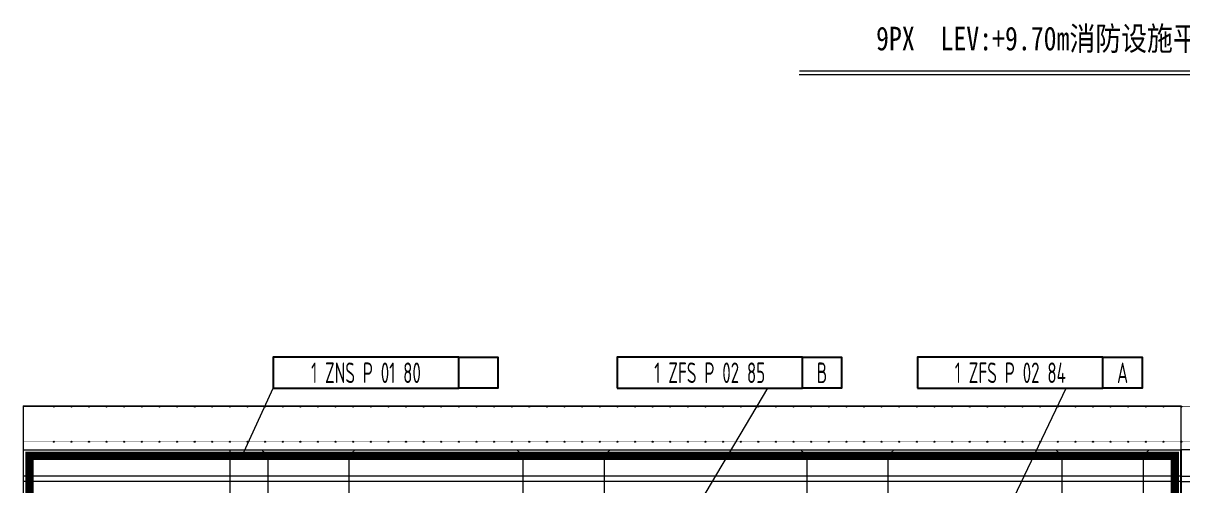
# Model space of a CAD drawing. Header units: millimetres. Extents: x 2756 to 52640, y 2442 to 34683.
# Drawn here: x 2756 to 30169, y 23742 to 34683 of the extents above; entities that cross this region are included whole.
import ezdxf
from ezdxf.enums import TextEntityAlignment as Align

# ---------------------------------------------------------------- set-up
doc = ezdxf.new("R2010")
doc.units = ezdxf.units.MM
doc.linetypes.add('ACAD_ISO02W100', pattern=[15, 12, -3])
doc.layers.add('A', color=1, linetype='Continuous', lineweight=0)
doc.layers.add('D0墙体', color=7, linetype='Continuous', lineweight=0)
for name, color, linetype in [('BAS干线', 60, 'Continuous'), ('fas设备名称', 2, 'Continuous'), ('Zone', 4, 'Continuous')]:
    doc.layers.add(name, color=color, linetype=linetype)
doc.styles.add('-宋体', font='', dxfattribs={"width": 0.8})
doc.styles.add('syfs', font='gbxwxt.shx', dxfattribs={"width": 0.8, "bigfont": 'gbhzfs.shx'})
doc.styles.get('-宋体').set_extended_font_data('SimSun')

# ---------------------------------------------------------------- blocks, each defined once
blk = doc.blocks.new('Repère Zone')
at = {"color": 0}
for points in [[(0, 0), (45, 0), (45, 7.5), (0, 7.5)], [(45, 7.5), (54.5, 7.5), (54.5, 0), (45, 0)]]:
    blk.add_lwpolyline(points, close=True, dxfattribs=at)
at = {"color": 0, "style": 'syfs', "width": 0.7}
for tag, p in [('X_XXX_X_XX_XX', (22.5, 3.75)), ('X', (49.75, 3.75))]:
    blk.add_attdef(tag, text='', height=5, dxfattribs=at).set_placement(p, align=Align.MIDDLE_CENTER)

msp = doc.modelspace()

# ---------------------------------------------------------------- hatches: boundary and pattern name
at = {"layer": 'D0墙体'}
h = msp.add_hatch(color=0, dxfattribs=at)
edge = h.paths.add_edge_path()
edge.add_arc((3478, 25616), 12.2, 0, 360)
h = msp.add_hatch(color=0, dxfattribs=at)
edge = h.paths.add_edge_path()
edge.add_arc((3895, 25616), 12.2, 0, 360)
h = msp.add_hatch(color=0, dxfattribs=at)
edge = h.paths.add_edge_path()
edge.add_arc((4311, 25616), 12.2, 0, 360)
h = msp.add_hatch(color=0, dxfattribs=at)
edge = h.paths.add_edge_path()
edge.add_arc((4728, 25616), 12.2, 0, 360)
h = msp.add_hatch(color=0, dxfattribs=at)
edge = h.paths.add_edge_path()
edge.add_arc((5144, 25616), 12.2, 0, 360)
h = msp.add_hatch(color=0, dxfattribs=at)
edge = h.paths.add_edge_path()
edge.add_arc((5560, 25616), 12.2, 0, 360)
h = msp.add_hatch(color=0, dxfattribs=at)
edge = h.paths.add_edge_path()
edge.add_arc((5977, 25616), 12.2, 0, 360)
h = msp.add_hatch(color=0, dxfattribs=at)
edge = h.paths.add_edge_path()
edge.add_arc((6393, 25616), 12.2, 0, 360)
h = msp.add_hatch(color=0, dxfattribs=at)
edge = h.paths.add_edge_path()
edge.add_arc((6810, 25616), 12.2, 0, 360)
h = msp.add_hatch(color=0, dxfattribs=at)
edge = h.paths.add_edge_path()
edge.add_arc((6810, 25616), 12.2, 0, 360)
h = msp.add_hatch(color=0, dxfattribs=at)
edge = h.paths.add_edge_path()
edge.add_arc((7226, 25616), 12.2, 0, 360)
h = msp.add_hatch(color=0, dxfattribs=at)
edge = h.paths.add_edge_path()
edge.add_arc((7642, 25616), 12.2, 0, 360)
h = msp.add_hatch(color=0, dxfattribs=at)
edge = h.paths.add_edge_path()
edge.add_arc((8059, 25616), 12.2, 0, 360)
h = msp.add_hatch(color=0, dxfattribs=at)
edge = h.paths.add_edge_path()
edge.add_arc((8475, 25616), 12.2, 0, 360)
h = msp.add_hatch(color=0, dxfattribs=at)
edge = h.paths.add_edge_path()
edge.add_arc((8892, 25616), 12.2, 0, 360)
h = msp.add_hatch(color=0, dxfattribs=at)
edge = h.paths.add_edge_path()
edge.add_arc((9308, 25616), 12.2, 0, 360)
h = msp.add_hatch(color=0, dxfattribs=at)
edge = h.paths.add_edge_path()
edge.add_arc((9724, 25616), 12.2, 0, 360)
h = msp.add_hatch(color=0, dxfattribs=at)
edge = h.paths.add_edge_path()
edge.add_arc((10141, 25616), 12.2, 0, 360)
h = msp.add_hatch(color=0, dxfattribs=at)
edge = h.paths.add_edge_path()
edge.add_arc((10557, 25616), 12.2, 0, 360)
h = msp.add_hatch(color=0, dxfattribs=at)
edge = h.paths.add_edge_path()
edge.add_arc((10974, 25616), 12.2, 0, 360)
h = msp.add_hatch(color=0, dxfattribs=at)
edge = h.paths.add_edge_path()
edge.add_arc((10974, 25616), 12.2, 0, 360)
h = msp.add_hatch(color=0, dxfattribs=at)
edge = h.paths.add_edge_path()
edge.add_arc((11390, 25616), 12.2, 0, 360)
h = msp.add_hatch(color=0, dxfattribs=at)
edge = h.paths.add_edge_path()
edge.add_arc((11806, 25616), 12.2, 0, 360)
h = msp.add_hatch(color=0, dxfattribs=at)
edge = h.paths.add_edge_path()
edge.add_arc((12223, 25616), 12.2, 0, 360)
h = msp.add_hatch(color=0, dxfattribs=at)
edge = h.paths.add_edge_path()
edge.add_arc((12639, 25616), 12.2, 0, 360)
h = msp.add_hatch(color=0, dxfattribs=at)
edge = h.paths.add_edge_path()
edge.add_arc((13056, 25616), 12.2, 0, 360)
h = msp.add_hatch(color=0, dxfattribs=at)
edge = h.paths.add_edge_path()
edge.add_arc((13472, 25616), 12.2, 0, 360)
h = msp.add_hatch(color=0, dxfattribs=at)
edge = h.paths.add_edge_path()
edge.add_arc((13888, 25616), 12.2, 0, 360)
h = msp.add_hatch(color=0, dxfattribs=at)
edge = h.paths.add_edge_path()
edge.add_arc((14305, 25616), 12.2, 0, 360)
h = msp.add_hatch(color=0, dxfattribs=at)
edge = h.paths.add_edge_path()
edge.add_arc((14721, 25616), 12.2, 0, 360)
h = msp.add_hatch(color=0, dxfattribs=at)
edge = h.paths.add_edge_path()
edge.add_arc((15138, 25616), 12.2, 0, 360)
h = msp.add_hatch(color=0, dxfattribs=at)
edge = h.paths.add_edge_path()
edge.add_arc((15138, 25616), 12.2, 0, 360)
h = msp.add_hatch(color=0, dxfattribs=at)
edge = h.paths.add_edge_path()
edge.add_arc((15554, 25616), 12.2, 0, 360)
h = msp.add_hatch(color=0, dxfattribs=at)
edge = h.paths.add_edge_path()
edge.add_arc((15970, 25616), 12.2, 0, 360)
h = msp.add_hatch(color=0, dxfattribs=at)
edge = h.paths.add_edge_path()
edge.add_arc((16387, 25616), 12.2, 0, 360)
h = msp.add_hatch(color=0, dxfattribs=at)
edge = h.paths.add_edge_path()
edge.add_arc((16803, 25616), 12.2, 0, 360)
h = msp.add_hatch(color=0, dxfattribs=at)
edge = h.paths.add_edge_path()
edge.add_arc((17220, 25616), 12.2, 0, 360)
h = msp.add_hatch(color=0, dxfattribs=at)
edge = h.paths.add_edge_path()
edge.add_arc((17636, 25616), 12.2, 0, 360)
h = msp.add_hatch(color=0, dxfattribs=at)
edge = h.paths.add_edge_path()
edge.add_arc((18052, 25616), 12.2, 0, 360)
h = msp.add_hatch(color=0, dxfattribs=at)
edge = h.paths.add_edge_path()
edge.add_arc((18469, 25616), 12.2, 0, 360)
h = msp.add_hatch(color=0, dxfattribs=at)
edge = h.paths.add_edge_path()
edge.add_arc((18885, 25616), 12.2, 0, 360)
h = msp.add_hatch(color=0, dxfattribs=at)
edge = h.paths.add_edge_path()
edge.add_arc((19302, 25616), 12.2, 0, 360)
h = msp.add_hatch(color=0, dxfattribs=at)
edge = h.paths.add_edge_path()
edge.add_arc((19302, 25616), 12.2, 0, 360)
h = msp.add_hatch(color=0, dxfattribs=at)
edge = h.paths.add_edge_path()
edge.add_arc((19718, 25616), 12.2, 0, 360)
h = msp.add_hatch(color=0, dxfattribs=at)
edge = h.paths.add_edge_path()
edge.add_arc((20134, 25616), 12.2, 0, 360)
h = msp.add_hatch(color=0, dxfattribs=at)
edge = h.paths.add_edge_path()
edge.add_arc((20551, 25616), 12.2, 0, 360)
h = msp.add_hatch(color=0, dxfattribs=at)
edge = h.paths.add_edge_path()
edge.add_arc((20967, 25616), 12.2, 0, 360)
h = msp.add_hatch(color=0, dxfattribs=at)
edge = h.paths.add_edge_path()
edge.add_arc((21384, 25616), 12.2, 0, 360)
h = msp.add_hatch(color=0, dxfattribs=at)
edge = h.paths.add_edge_path()
edge.add_arc((21800, 25616), 12.2, 0, 360)
h = msp.add_hatch(color=0, dxfattribs=at)
edge = h.paths.add_edge_path()
edge.add_arc((22216, 25616), 12.2, 0, 360)
h = msp.add_hatch(color=0, dxfattribs=at)
edge = h.paths.add_edge_path()
edge.add_arc((22633, 25616), 12.2, 0, 360)
h = msp.add_hatch(color=0, dxfattribs=at)
edge = h.paths.add_edge_path()
edge.add_arc((23049, 25616), 12.2, 0, 360)
h = msp.add_hatch(color=0, dxfattribs=at)
edge = h.paths.add_edge_path()
edge.add_arc((23466, 25616), 12.2, 0, 360)
h = msp.add_hatch(color=0, dxfattribs=at)
edge = h.paths.add_edge_path()
edge.add_arc((23466, 25616), 12.2, 0, 360)
h = msp.add_hatch(color=0, dxfattribs=at)
edge = h.paths.add_edge_path()
edge.add_arc((23882, 25616), 12.2, 0, 360)
h = msp.add_hatch(color=0, dxfattribs=at)
edge = h.paths.add_edge_path()
edge.add_arc((24298, 25616), 12.2, 0, 360)
h = msp.add_hatch(color=0, dxfattribs=at)
edge = h.paths.add_edge_path()
edge.add_arc((24715, 25616), 12.2, 0, 360)
h = msp.add_hatch(color=0, dxfattribs=at)
edge = h.paths.add_edge_path()
edge.add_arc((25131, 25616), 12.2, 0, 360)
h = msp.add_hatch(color=0, dxfattribs=at)
edge = h.paths.add_edge_path()
edge.add_arc((25548, 25616), 12.2, 0, 360)
h = msp.add_hatch(color=0, dxfattribs=at)
edge = h.paths.add_edge_path()
edge.add_arc((25964, 25616), 12.2, 0, 360)
h = msp.add_hatch(color=0, dxfattribs=at)
edge = h.paths.add_edge_path()
edge.add_arc((26380, 25616), 12.2, 0, 360)
h = msp.add_hatch(color=0, dxfattribs=at)
edge = h.paths.add_edge_path()
edge.add_arc((26797, 25616), 12.2, 0, 360)
h = msp.add_hatch(color=0, dxfattribs=at)
edge = h.paths.add_edge_path()
edge.add_arc((27213, 25616), 12.2, 0, 360)
h = msp.add_hatch(color=0, dxfattribs=at)
edge = h.paths.add_edge_path()
edge.add_arc((27630, 25616), 12.2, 0, 360)
h = msp.add_hatch(color=0, dxfattribs=at)
edge = h.paths.add_edge_path()
edge.add_arc((27630, 25616), 12.2, 0, 360)
h = msp.add_hatch(color=0, dxfattribs=at)
edge = h.paths.add_edge_path()
edge.add_arc((28046, 25616), 12.2, 0, 360)
h = msp.add_hatch(color=0, dxfattribs=at)
edge = h.paths.add_edge_path()
edge.add_arc((28462, 25616), 12.2, 0, 360)
h = msp.add_hatch(color=0, dxfattribs=at)
edge = h.paths.add_edge_path()
edge.add_arc((28879, 25616), 12.2, 0, 360)
h = msp.add_hatch(color=0, dxfattribs=at)
edge = h.paths.add_edge_path()
edge.add_arc((29295, 25616), 12.2, 0, 360)
h = msp.add_hatch(color=0, dxfattribs=at)
edge = h.paths.add_edge_path()
edge.add_arc((29712, 25616), 12.2, 0, 360)
h = msp.add_hatch(color=0, dxfattribs=at)
edge = h.paths.add_edge_path()
edge.add_arc((30128, 25616), 12.2, 0, 360)
h = msp.add_hatch(color=0, dxfattribs=at)
edge = h.paths.add_edge_path()
edge.add_arc((30136, 25616), 12.2, 0, 360)
h = msp.add_hatch(color=0, dxfattribs=at)
edge = h.paths.add_edge_path()
edge.add_arc((3478, 24783), 12.2, 0, 360)
h = msp.add_hatch(color=0, dxfattribs=at)
edge = h.paths.add_edge_path()
edge.add_arc((3895, 24783), 12.2, 0, 360)
h = msp.add_hatch(color=0, dxfattribs=at)
edge = h.paths.add_edge_path()
edge.add_arc((4311, 24783), 12.2, 0, 360)
h = msp.add_hatch(color=0, dxfattribs=at)
edge = h.paths.add_edge_path()
edge.add_arc((4728, 24783), 12.2, 0, 360)
h = msp.add_hatch(color=0, dxfattribs=at)
edge = h.paths.add_edge_path()
edge.add_arc((5144, 24783), 12.2, 0, 360)
h = msp.add_hatch(color=0, dxfattribs=at)
edge = h.paths.add_edge_path()
edge.add_arc((5560, 24783), 12.2, 0, 360)
h = msp.add_hatch(color=0, dxfattribs=at)
edge = h.paths.add_edge_path()
edge.add_arc((5977, 24783), 12.2, 0, 360)
h = msp.add_hatch(color=0, dxfattribs=at)
edge = h.paths.add_edge_path()
edge.add_arc((6393, 24783), 12.2, 0, 360)
h = msp.add_hatch(color=0, dxfattribs=at)
edge = h.paths.add_edge_path()
edge.add_arc((6810, 24783), 12.2, 0, 360)
h = msp.add_hatch(color=0, dxfattribs=at)
edge = h.paths.add_edge_path()
edge.add_arc((6810, 24783), 12.2, 0, 360)
h = msp.add_hatch(color=0, dxfattribs=at)
edge = h.paths.add_edge_path()
edge.add_arc((7226, 24783), 12.2, 0, 360)
h = msp.add_hatch(color=0, dxfattribs=at)
edge = h.paths.add_edge_path()
edge.add_arc((7642, 24783), 12.2, 0, 360)
h = msp.add_hatch(color=0, dxfattribs=at)
edge = h.paths.add_edge_path()
edge.add_arc((8059, 24783), 12.2, 0, 360)
h = msp.add_hatch(color=0, dxfattribs=at)
edge = h.paths.add_edge_path()
edge.add_arc((8475, 24783), 12.2, 0, 360)
h = msp.add_hatch(color=0, dxfattribs=at)
edge = h.paths.add_edge_path()
edge.add_arc((8892, 24783), 12.2, 0, 360)
h = msp.add_hatch(color=0, dxfattribs=at)
edge = h.paths.add_edge_path()
edge.add_arc((9308, 24783), 12.2, 0, 360)
h = msp.add_hatch(color=0, dxfattribs=at)
edge = h.paths.add_edge_path()
edge.add_arc((9724, 24783), 12.2, 0, 360)
h = msp.add_hatch(color=0, dxfattribs=at)
edge = h.paths.add_edge_path()
edge.add_arc((10141, 24783), 12.2, 0, 360)
h = msp.add_hatch(color=0, dxfattribs=at)
edge = h.paths.add_edge_path()
edge.add_arc((10557, 24783), 12.2, 0, 360)
h = msp.add_hatch(color=0, dxfattribs=at)
edge = h.paths.add_edge_path()
edge.add_arc((10974, 24783), 12.2, 0, 360)
h = msp.add_hatch(color=0, dxfattribs=at)
edge = h.paths.add_edge_path()
edge.add_arc((10974, 24783), 12.2, 0, 360)
h = msp.add_hatch(color=0, dxfattribs=at)
edge = h.paths.add_edge_path()
edge.add_arc((11390, 24783), 12.2, 0, 360)
h = msp.add_hatch(color=0, dxfattribs=at)
edge = h.paths.add_edge_path()
edge.add_arc((11806, 24783), 12.2, 0, 360)
h = msp.add_hatch(color=0, dxfattribs=at)
edge = h.paths.add_edge_path()
edge.add_arc((12223, 24783), 12.2, 0, 360)
h = msp.add_hatch(color=0, dxfattribs=at)
edge = h.paths.add_edge_path()
edge.add_arc((12639, 24783), 12.2, 0, 360)
h = msp.add_hatch(color=0, dxfattribs=at)
edge = h.paths.add_edge_path()
edge.add_arc((13056, 24783), 12.2, 0, 360)
h = msp.add_hatch(color=0, dxfattribs=at)
edge = h.paths.add_edge_path()
edge.add_arc((13472, 24783), 12.2, 0, 360)
h = msp.add_hatch(color=0, dxfattribs=at)
edge = h.paths.add_edge_path()
edge.add_arc((13888, 24783), 12.2, 0, 360)
h = msp.add_hatch(color=0, dxfattribs=at)
edge = h.paths.add_edge_path()
edge.add_arc((14305, 24783), 12.2, 0, 360)
h = msp.add_hatch(color=0, dxfattribs=at)
edge = h.paths.add_edge_path()
edge.add_arc((14721, 24783), 12.2, 0, 360)
h = msp.add_hatch(color=0, dxfattribs=at)
edge = h.paths.add_edge_path()
edge.add_arc((15138, 24783), 12.2, 0, 360)
h = msp.add_hatch(color=0, dxfattribs=at)
edge = h.paths.add_edge_path()
edge.add_arc((15138, 24783), 12.2, 0, 360)
h = msp.add_hatch(color=0, dxfattribs=at)
edge = h.paths.add_edge_path()
edge.add_arc((15554, 24783), 12.2, 0, 360)
h = msp.add_hatch(color=0, dxfattribs=at)
edge = h.paths.add_edge_path()
edge.add_arc((15970, 24783), 12.2, 0, 360)
h = msp.add_hatch(color=0, dxfattribs=at)
edge = h.paths.add_edge_path()
edge.add_arc((16387, 24783), 12.2, 0, 360)
h = msp.add_hatch(color=0, dxfattribs=at)
edge = h.paths.add_edge_path()
edge.add_arc((16803, 24783), 12.2, 0, 360)
h = msp.add_hatch(color=0, dxfattribs=at)
edge = h.paths.add_edge_path()
edge.add_arc((17220, 24783), 12.2, 0, 360)
h = msp.add_hatch(color=0, dxfattribs=at)
edge = h.paths.add_edge_path()
edge.add_arc((17636, 24783), 12.2, 0, 360)
h = msp.add_hatch(color=0, dxfattribs=at)
edge = h.paths.add_edge_path()
edge.add_arc((18052, 24783), 12.2, 0, 360)
h = msp.add_hatch(color=0, dxfattribs=at)
edge = h.paths.add_edge_path()
edge.add_arc((18469, 24783), 12.2, 0, 360)
h = msp.add_hatch(color=0, dxfattribs=at)
edge = h.paths.add_edge_path()
edge.add_arc((18885, 24783), 12.2, 0, 360)
h = msp.add_hatch(color=0, dxfattribs=at)
edge = h.paths.add_edge_path()
edge.add_arc((19302, 24783), 12.2, 0, 360)
h = msp.add_hatch(color=0, dxfattribs=at)
edge = h.paths.add_edge_path()
edge.add_arc((19302, 24783), 12.2, 0, 360)
h = msp.add_hatch(color=0, dxfattribs=at)
edge = h.paths.add_edge_path()
edge.add_arc((19718, 24783), 12.2, 0, 360)
h = msp.add_hatch(color=0, dxfattribs=at)
edge = h.paths.add_edge_path()
edge.add_arc((20134, 24783), 12.2, 0, 360)
h = msp.add_hatch(color=0, dxfattribs=at)
edge = h.paths.add_edge_path()
edge.add_arc((20551, 24783), 12.2, 0, 360)
h = msp.add_hatch(color=0, dxfattribs=at)
edge = h.paths.add_edge_path()
edge.add_arc((20967, 24783), 12.2, 0, 360)
h = msp.add_hatch(color=0, dxfattribs=at)
edge = h.paths.add_edge_path()
edge.add_arc((21384, 24783), 12.2, 0, 360)
h = msp.add_hatch(color=0, dxfattribs=at)
edge = h.paths.add_edge_path()
edge.add_arc((21800, 24783), 12.2, 0, 360)
h = msp.add_hatch(color=0, dxfattribs=at)
edge = h.paths.add_edge_path()
edge.add_arc((22216, 24783), 12.2, 0, 360)
h = msp.add_hatch(color=0, dxfattribs=at)
edge = h.paths.add_edge_path()
edge.add_arc((22633, 24783), 12.2, 0, 360)
h = msp.add_hatch(color=0, dxfattribs=at)
edge = h.paths.add_edge_path()
edge.add_arc((23049, 24783), 12.2, 0, 360)
h = msp.add_hatch(color=0, dxfattribs=at)
edge = h.paths.add_edge_path()
edge.add_arc((23466, 24783), 12.2, 0, 360)
h = msp.add_hatch(color=0, dxfattribs=at)
edge = h.paths.add_edge_path()
edge.add_arc((23466, 24783), 12.2, 0, 360)
h = msp.add_hatch(color=0, dxfattribs=at)
edge = h.paths.add_edge_path()
edge.add_arc((23882, 24783), 12.2, 0, 360)
h = msp.add_hatch(color=0, dxfattribs=at)
edge = h.paths.add_edge_path()
edge.add_arc((24298, 24783), 12.2, 0, 360)
h = msp.add_hatch(color=0, dxfattribs=at)
edge = h.paths.add_edge_path()
edge.add_arc((24715, 24783), 12.2, 0, 360)
h = msp.add_hatch(color=0, dxfattribs=at)
edge = h.paths.add_edge_path()
edge.add_arc((25131, 24783), 12.2, 0, 360)
h = msp.add_hatch(color=0, dxfattribs=at)
edge = h.paths.add_edge_path()
edge.add_arc((25548, 24783), 12.2, 0, 360)
h = msp.add_hatch(color=0, dxfattribs=at)
edge = h.paths.add_edge_path()
edge.add_arc((25964, 24783), 12.2, 0, 360)
h = msp.add_hatch(color=0, dxfattribs=at)
edge = h.paths.add_edge_path()
edge.add_arc((26380, 24783), 12.2, 0, 360)
h = msp.add_hatch(color=0, dxfattribs=at)
edge = h.paths.add_edge_path()
edge.add_arc((26797, 24783), 12.2, 0, 360)
h = msp.add_hatch(color=0, dxfattribs=at)
edge = h.paths.add_edge_path()
edge.add_arc((27213, 24783), 12.2, 0, 360)
h = msp.add_hatch(color=0, dxfattribs=at)
edge = h.paths.add_edge_path()
edge.add_arc((27630, 24783), 12.2, 0, 360)
h = msp.add_hatch(color=0, dxfattribs=at)
edge = h.paths.add_edge_path()
edge.add_arc((27630, 24783), 12.2, 0, 360)
h = msp.add_hatch(color=0, dxfattribs=at)
edge = h.paths.add_edge_path()
edge.add_arc((28046, 24783), 12.2, 0, 360)
h = msp.add_hatch(color=0, dxfattribs=at)
edge = h.paths.add_edge_path()
edge.add_arc((28462, 24783), 12.2, 0, 360)
h = msp.add_hatch(color=0, dxfattribs=at)
edge = h.paths.add_edge_path()
edge.add_arc((28879, 24783), 12.2, 0, 360)
h = msp.add_hatch(color=0, dxfattribs=at)
edge = h.paths.add_edge_path()
edge.add_arc((29295, 24783), 12.2, 0, 360)
h = msp.add_hatch(color=0, dxfattribs=at)
edge = h.paths.add_edge_path()
edge.add_arc((29712, 24783), 12.2, 0, 360)
h = msp.add_hatch(color=0, dxfattribs=at)
edge = h.paths.add_edge_path()
edge.add_arc((30128, 24783), 12.2, 0, 360)
h = msp.add_hatch(color=0, dxfattribs=at)
edge = h.paths.add_edge_path()
edge.add_arc((30136, 24783), 12.2, 0, 360)

# ---------------------------------------------------------------- linework, layer by layer
at = {"color": 5, "const_width": 195}
msp.add_lwpolyline([(2908, 24450), (29978, 24450), (29978, 14727), (23987, 14727), (23987, 18392), (21737, 18392), (21737, 14719), (16029, 14719), (16029, 18392), (13780, 18392), (13780, 14831), (2908, 14831)], close=True, dxfattribs=at)
at = {"layer": 'A', "color": 5, "linetype": 'ByBlock', "lineweight": 0}
msp.add_line((7931, 24450), (8668, 26050), dxfattribs=at)
at = {"layer": 'A', "color": 3, "linetype": 'ByBlock', "lineweight": 0}
msp.add_line((14862, 16807), (20360, 26050), dxfattribs=at)
at = {"layer": 'A', "color": 1, "linetype": 'ByBlock', "lineweight": 0}
msp.add_line((22937, 16684), (27410, 26050), dxfattribs=at)
at = {"layer": 'BAS干线', "color": 7, "lineweight": 0, "ltscale": 3}
msp.add_line((21098, 33469), (33577, 33469), dxfattribs=at)
at = {"layer": 'BAS干线', "color": 7, "lineweight": 0, "ltscale": 3, "const_width": 30}
msp.add_lwpolyline([(21101, 33551), (33582, 33551)], dxfattribs=at)
at = {"layer": 'D0墙体', "color": 0}
for p, q in [((30128, 25628), (2762, 25637)), ((2762, 14685), (2762, 25637)), ((30132, 4692), (30132, 25604)), ((30132, 4692), (30132, 25604)), ((2762, 24596), (30124, 24596)), ((7642, 24596), (7642, 14685)), ((30124, 4692), (30124, 24596)), ((52622, 24596), (30141, 24596)), ((30141, 4692), (30141, 24596)), ((30132, 23971), (2762, 23971)), ((30132, 23971), (52622, 23971)), ((30132, 23846), (2762, 23846)), ((30132, 23846), (52622, 23846))]:
    msp.add_line(p, q, dxfattribs=at)
at = {"layer": 'D0墙体', "color": 0, "linetype": 'ACAD_ISO02W100'}
for p, q in [((8392, 24596), (8538, 24450)), ((8538, 24448), (8538, 23346)), ((10599, 24596), (10453, 24450)), ((10453, 24448), (10453, 23346)), ((14426, 24596), (14571, 24450)), ((14571, 24448), (14571, 23346)), ((16633, 24596), (16487, 24450)), ((16487, 24448), (16487, 23346)), ((21134, 24596), (21280, 24450)), ((21280, 24448), (21280, 23346)), ((23341, 24596), (23195, 24450)), ((23195, 24448), (23195, 23346)), ((27167, 24596), (27313, 24450)), ((27313, 24448), (27313, 23346)), ((29374, 24596), (29229, 24450)), ((29229, 24448), (29229, 23346))]:
    msp.add_line(p, q, dxfattribs=at)
at = {"layer": 'D0墙体', "color": 0, "const_width": 12.5}
for points in [[(30140, 25616), (2762, 25616)], [(30124, 25616), (52622, 25604)], [(30140, 24783), (2762, 24783)], [(30124, 24783), (52633, 24788)]]:
    msp.add_lwpolyline(points, dxfattribs=at)
at = {"layer": 'D0墙体', "color": 0}
for centre in [(3478, 25616), (3895, 25616), (4311, 25616), (4728, 25616), (5144, 25616), (5560, 25616), (5977, 25616), (6393, 25616), (6810, 25616), (6810, 25616), (7226, 25616), (7642, 25616), (8059, 25616), (8475, 25616), (8892, 25616), (9308, 25616), (9724, 25616), (10141, 25616), (10557, 25616), (10974, 25616), (10974, 25616), (11390, 25616), (11806, 25616), (12223, 25616), (12639, 25616), (13056, 25616), (13472, 25616), (13888, 25616), (14305, 25616), (14721, 25616), (15138, 25616), (15138, 25616), (15554, 25616), (15970, 25616), (16387, 25616), (16803, 25616), (17220, 25616), (17636, 25616), (18052, 25616), (18469, 25616), (18885, 25616), (19302, 25616), (19302, 25616), (19718, 25616), (20134, 25616), (20551, 25616), (20967, 25616), (21384, 25616), (21800, 25616), (22216, 25616), (22633, 25616), (23049, 25616), (23466, 25616), (23466, 25616), (23882, 25616), (24298, 25616), (24715, 25616), (25131, 25616), (25548, 25616), (25964, 25616), (26380, 25616), (26797, 25616), (27213, 25616), (27630, 25616), (27630, 25616), (28046, 25616), (28462, 25616), (28879, 25616), (29295, 25616), (29712, 25616), (30128, 25616), (30136, 25616), (3478, 24783), (3895, 24783), (4311, 24783), (4728, 24783), (5144, 24783), (5560, 24783), (5977, 24783), (6393, 24783), (6810, 24783), (6810, 24783), (7226, 24783), (7642, 24783), (8059, 24783), (8475, 24783), (8892, 24783), (9308, 24783), (9724, 24783), (10141, 24783), (10557, 24783), (10974, 24783), (10974, 24783), (11390, 24783), (11806, 24783), (12223, 24783), (12639, 24783), (13056, 24783), (13472, 24783), (13888, 24783), (14305, 24783), (14721, 24783), (15138, 24783), (15138, 24783), (15554, 24783), (15970, 24783), (16387, 24783), (16803, 24783), (17220, 24783), (17636, 24783), (18052, 24783), (18469, 24783), (18885, 24783), (19302, 24783), (19302, 24783), (19718, 24783), (20134, 24783), (20551, 24783), (20967, 24783), (21384, 24783), (21800, 24783), (22216, 24783), (22633, 24783), (23049, 24783), (23466, 24783), (23466, 24783), (23882, 24783), (24298, 24783), (24715, 24783), (25131, 24783), (25548, 24783), (25964, 24783), (26380, 24783), (26797, 24783), (27213, 24783), (27630, 24783), (27630, 24783), (28046, 24783), (28462, 24783), (28879, 24783), (29295, 24783), (29712, 24783), (30128, 24783), (30136, 24783)]:
    msp.add_circle(centre, 12.2, dxfattribs=at)

# ---------------------------------------------------------------- block references
at = {"layer": 'Zone', "color": 5, "lineweight": 0}
ref = msp.add_blockref('Repère Zone', (8668, 26050), dxfattribs=dict(at, xscale=97.40364479995333, yscale=97.40364479995333, zscale=97.40364480000002))
ref.add_attrib('X_XXX_X_XX_XX', '1 ZNS P 01 80', dxfattribs={"layer": '0', "color": 0, "height": 487.02, "style": 'syfs', "width": 0.7}).set_placement((10859, 26415), align=Align.MIDDLE_CENTER)
at = {"layer": 'Zone', "color": 3, "lineweight": 0, "xscale": 97.40364479995333, "yscale": 97.40364479995333, "zscale": 97.40364480000002}
msp.add_blockref('Repère Zone', (16794, 26050), dxfattribs=at).add_auto_attribs({'X_XXX_X_XX_XX': '1 ZFS P 02 85', 'X': 'B'})
at = {"layer": 'Zone', "color": 1, "lineweight": 0, "xscale": 97.40364479995333, "yscale": 97.40364479995333, "zscale": 97.40364480000002}
msp.add_blockref('Repère Zone', (23899, 26050), dxfattribs=at).add_auto_attribs({'X_XXX_X_XX_XX': '1 ZFS P 02 84', 'X': 'A'})

# ---------------------------------------------------------------- texts
at = {"layer": 'fas设备名称', "color": 7, "lineweight": 0, "style": '-宋体', "width": 0.8}
msp.add_text('9PX  LEV:+9.70m消防设施平面图', height=560, dxfattribs=at).set_placement((27342, 34330), align=Align.MIDDLE)

doc.saveas('drawing.dxf')
